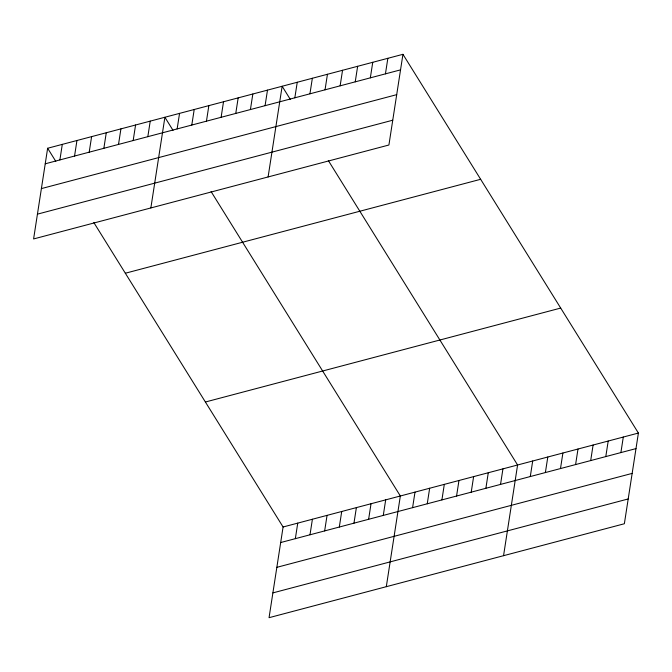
<?xml version="1.0" encoding="UTF-8"?>
<svg xmlns="http://www.w3.org/2000/svg" width="672" height="672" viewBox="0 0 672 672"><rect width="100%" height="100%" fill="white"/><g stroke="black" fill="none" stroke-linecap="round" stroke-linejoin="round"><path stroke-width="1.01" d="M47.636 148.252L33.6 238.946L388.912 145.009L402.948 54.314L47.636 148.252L55.793 161.364M59.892 159.928L62.294 144.379M74.55 156.047L76.952 140.507M89.2 152.174L91.61 136.626M103.858 148.302L106.268 132.754M118.516 144.421L120.918 128.881M133.174 140.549L135.576 125M147.832 136.676L150.234 121.128M150.856 207.942L164.892 117.256L173.04 130.36M177.139 128.923L179.55 113.375M191.797 125.051L194.208 109.502M206.455 121.178L208.858 105.63M221.113 117.298L223.516 101.758M235.763 113.425L238.174 97.877M250.421 109.553L252.832 94.004M265.079 105.672L267.49 90.132M268.103 176.946L282.139 86.251L290.296 99.364M294.84 97.81L297.242 82.261M309.935 93.82L312.346 78.271M325.038 89.821L327.449 74.273M340.141 85.831L342.544 70.283M93.828 222.541L283.088 526.991L269.052 617.686L624.364 523.748L638.4 433.054L402.948 54.314M355.236 81.841L357.647 66.293M295.344 538.667L297.746 523.118M370.339 77.843L372.75 62.303M310.002 534.786L312.404 519.246M385.442 73.853L387.845 58.304M324.652 530.914L327.062 515.365M339.31 527.041L341.72 511.493M353.968 523.169L356.378 507.62M368.626 519.288L371.028 503.74M383.284 515.416L385.686 499.867M386.308 586.681L400.344 495.995L211.075 191.545M412.591 507.662L415.002 492.122M427.249 503.79L429.66 488.242M441.907 499.918L444.31 484.369M456.565 496.037L458.968 480.497M471.223 492.164L473.626 476.616M485.873 488.292L488.284 472.744M500.531 484.42L502.942 468.871M503.555 555.685L517.591 464.99L328.331 160.549M530.292 476.549L532.694 461M545.387 472.559L547.798 457.01M560.49 468.56L562.901 453.02M575.593 464.57L577.996 449.022M590.688 460.58L593.099 445.032M605.791 456.59L608.202 441.042M620.894 452.592L623.297 437.044M45.234 163.8L400.537 69.863M41.395 188.597L396.698 94.66M37.439 214.15L392.75 120.212M125.336 273.235L480.648 179.298M205.397 402.007L560.7 308.07M283.088 526.991L638.4 433.054M280.686 542.539L635.989 448.602M276.847 567.336L632.15 473.399M272.891 592.889L628.202 498.952"/></g></svg>
